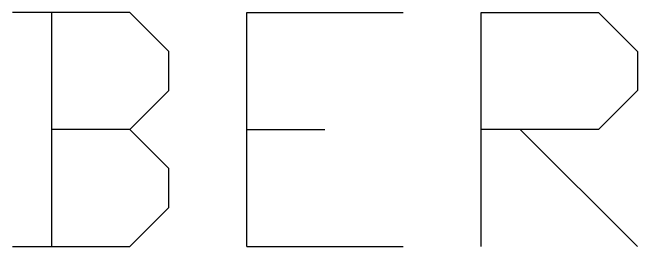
# Model space of a CAD drawing. Extents: x -2064 to 2437, y -1663 to 4851.
# Drawn here: x -738 to -129, y 4623 to 4851 of the extents above; entities that cross this region are included whole.
import ezdxf

# ---------------------------------------------------------------- set-up
doc = ezdxf.new("R2010")
doc.units = 0
doc.layers.add('Default_Layer', color=1, linetype='CONTINUOUS')

msp = doc.modelspace()

# ---------------------------------------------------------------- linework, layer by layer
at = {"layer": 'Default_Layer'}
for points in [[(-623.82, 4737.19), (-585.72, 4775.29), (-585.72, 4813.39), (-623.82, 4851.49), (-738.12, 4851.49)], [(-700.02, 4851.49), (-700.02, 4622.89)], [(-509.52, 4622.89), (-509.52, 4851.49), (-357.12, 4851.49)], [(-280.92, 4622.89), (-280.92, 4851.49), (-166.62, 4851.49), (-128.52, 4813.39), (-128.52, 4775.29), (-166.62, 4737.19), (-280.92, 4737.19)], [(-738.12, 4622.89), (-623.82, 4622.89), (-585.72, 4660.99), (-585.72, 4699.09), (-623.82, 4737.19), (-700.02, 4737.19)], [(-509.52, 4737.19), (-433.32, 4737.19)], [(-242.82, 4737.19), (-128.52, 4622.89)], [(-509.52, 4622.89), (-357.12, 4622.89)]]:
    msp.add_lwpolyline(points, dxfattribs=at)

doc.saveas('drawing.dxf')
